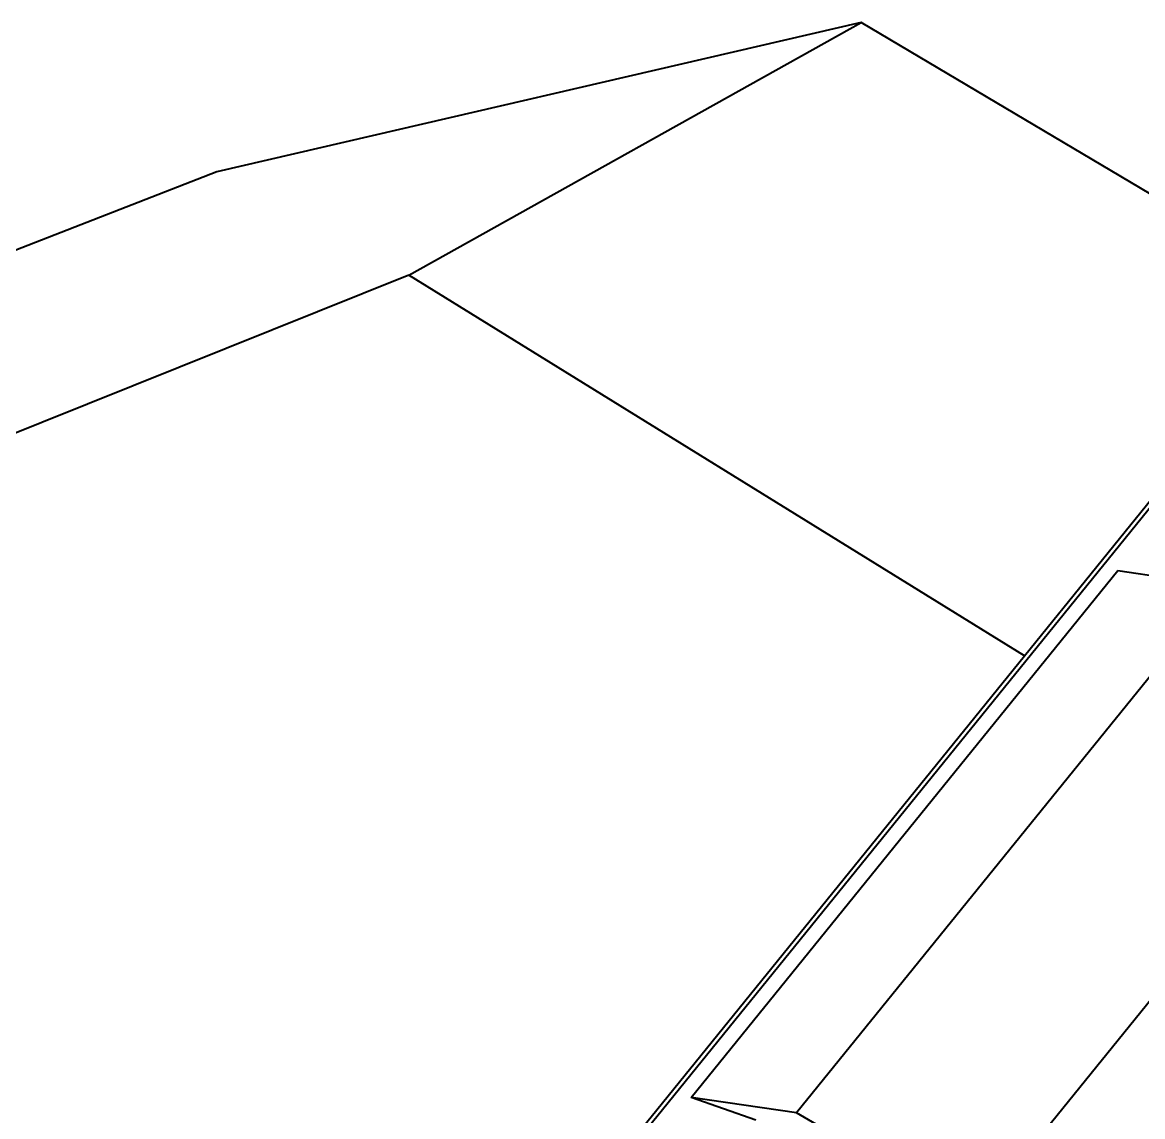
# Model space of a CAD drawing. Header units: millimetres. Extents: x 15 to 415, y 5 to 292.
# Drawn here: x 270.48 to 277.86, y 98.06 to 105.26 of the extents above; entities that cross this region are included whole.
import ezdxf

# ---------------------------------------------------------------- set-up
doc = ezdxf.new("R2010")
doc.units = ezdxf.units.MM
doc.layers.add('Geometries', color=7, linetype='Continuous')

msp = doc.modelspace()

# ---------------------------------------------------------------- linework, layer by layer
at = {"layer": 'Geometries', "linetype": 'Continuous', "lineweight": 40}
for p, q in [((276.0024, 105.2638), (271.7568, 104.2793)), ((273.0219, 103.5995), (276.0024, 105.2638)), ((278.8259, 103.5883), (276.0024, 105.2638)), ((271.7568, 104.2793), (268.1301, 102.8694)), ((273.0219, 103.5995), (265.3735, 100.5299)), ((277.0775, 101.0908), (273.0219, 103.5995)), ((278.7024, 103.0525), (270.9487, 93.4782)), ((277.0775, 101.0908), (278.5039, 102.8522)), ((274.8808, 98.1808), (277.692, 101.6522)), ((277.692, 101.6522), (278.02, 101.6043)), ((278.3864, 101.5508), (275.5751, 98.0794)), ((270.7541, 93.2827), (277.0775, 101.0908)), ((276.7528, 97.3995), (279.564, 100.8709)), ((275.3067, 98.0308), (274.8808, 98.1808)), ((275.5751, 98.0794), (274.8808, 98.1808)), ((276.7528, 97.3995), (275.5751, 98.0794))]:
    msp.add_line(p, q, dxfattribs=at)

doc.saveas('drawing.dxf')
